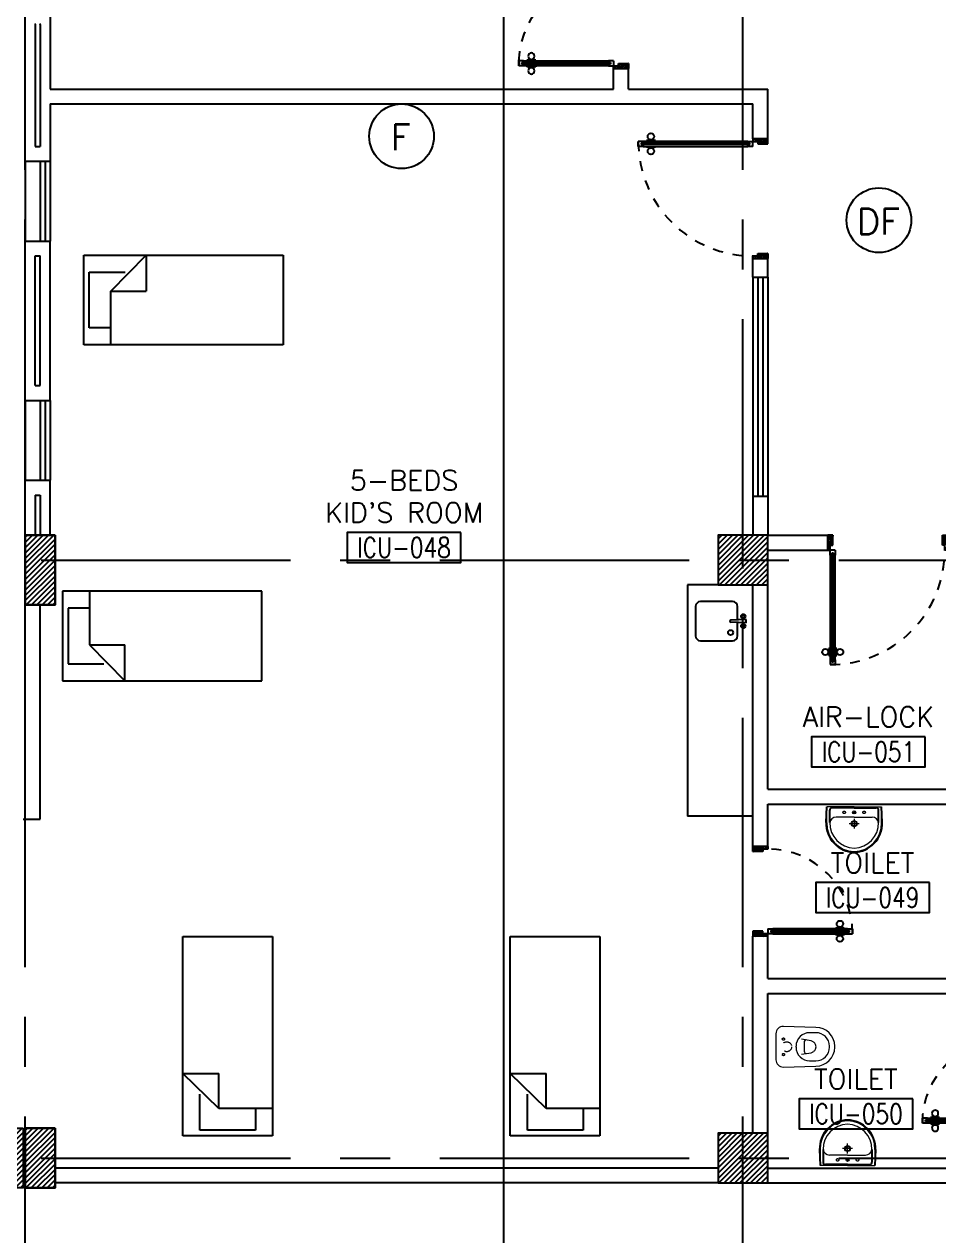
# Model space of a CAD drawing. Extents: x -0.4 to 91.9, y -1.1 to 78.4.
# Drawn here: x 52.18 to 61.35, y 36.19 to 48.34 of the extents above; entities that cross this region are included whole.
import ezdxf
from ezdxf.enums import TextEntityAlignment as Align

# ---------------------------------------------------------------- set-up
doc = ezdxf.new("R2010")
doc.units = 0
doc.header["$MEASUREMENT"] = 0
for name, pattern in [('CENTERX2', [4, 2.5, -0.5, 0.5, -0.5]), ('DASHED', [0.75, 0.5, -0.25]), ('HIDDEN', [0.375, 0.25, -0.125]), ('HIDDEN2', [0.1875, 0.125, -0.0625])]:
    doc.linetypes.add(name, pattern=pattern)
doc.layers.get('0').update_dxf_attribs({"color": 11, "linetype": 'CONTINUOUS'})
for name, color, linetype in [('AXES', 11, 'CENTERX2'), ('COL', 11, 'CONTINUOUS'), ('DOOR', 11, 'CONTINUOUS'), ('E-CLCK', 4, 'CONTINUOUS'), ('FIX', 11, 'CONTINUOUS'), ('FUR', 11, 'CONTINUOUS'), ('HAT', 11, 'CONTINUOUS'), ('INSUL', 11, 'CONTINUOUS'), ('NON-MEDICAL', 11, 'CONTINUOUS'), ('RM-BOX', 11, 'CONTINUOUS'), ('RM-NAME', 11, 'CONTINUOUS'), ('RM-NO', 11, 'CONTINUOUS'), ('SUNI-FUR', 11, 'CONTINUOUS'), ('WALL', 11, 'CONTINUOUS'), ('WIN', 11, 'CONTINUOUS')]:
    doc.layers.add(name, color=color, linetype=linetype)
doc.styles.add('ROMANS', font='ROMANS.shx', dxfattribs={"width": 0.6})

# ---------------------------------------------------------------- blocks, each defined once
blk = doc.blocks.new('*X45')
at = {"color": 0}
for p, q in [((73379, 149535), (73834, 149990)), ((73379, 149588), (73781, 149990)), ((73379, 149641), (73728, 149990)), ((73379, 149694), (73675, 149990)), ((73379, 149747), (73622, 149990)), ((73379, 149800), (73569, 149990)), ((73379, 149853), (73516, 149990)), ((73379, 149906), (73463, 149990)), ((73379, 149959), (73410, 149990)), ((73387, 149490), (73879, 149982)), ((73440, 149490), (73879, 149929)), ((73493, 149490), (73879, 149876)), ((73546, 149490), (73879, 149822)), ((73599, 149490), (73879, 149769)), ((73653, 149490), (73879, 149716)), ((73706, 149490), (73879, 149663)), ((73759, 149490), (73879, 149610)), ((73812, 149490), (73879, 149557)), ((73865, 149490), (73879, 149504))]:
    blk.add_line(p, q, dxfattribs=at)
blk = doc.blocks.new('*X42')
at = {"color": 0}
for p, q in [((73379, 155527), (73842, 155990)), ((73379, 155580), (73789, 155990)), ((73379, 155633), (73736, 155990)), ((73379, 155686), (73683, 155990)), ((73379, 155739), (73629, 155990)), ((73379, 155793), (73576, 155990)), ((73379, 155846), (73523, 155990)), ((73379, 155899), (73470, 155990)), ((73379, 155952), (73417, 155990)), ((73395, 155490), (73879, 155974)), ((73448, 155490), (73879, 155921)), ((73501, 155490), (73879, 155868)), ((73554, 155490), (73879, 155815)), ((73607, 155490), (73879, 155762)), ((73660, 155490), (73879, 155709)), ((73713, 155490), (73879, 155656)), ((73766, 155490), (73879, 155603)), ((73819, 155490), (73879, 155550)), ((73872, 155490), (73879, 155497))]:
    blk.add_line(p, q, dxfattribs=at)
blk = doc.blocks.new('COL50')
at = {"layer": 'COL'}
blk.add_lwpolyline([(-250, 250), (-250, -250), (250, -250), (250, 250)], close=True, dxfattribs=at)
blk = doc.blocks.new('RM1')
at = {"layer": 'RM-BOX'}
blk.add_lwpolyline([(570, -200), (-570, -200), (-570, -500), (570, -500)], close=True, dxfattribs=at)
at = {"layer": 'RM-NAME', "style": 'ROMANS'}
for tag, p in [('ROOMNAME1', (0, 324)), ('ROOMNAME2', (0, 0))]:
    blk.add_attdef(tag, text='', height=200, dxfattribs=at).set_placement(p, align=Align.MIDDLE)
at = {"layer": 'RM-NO', "style": 'ROMANS', "width": 0.8}
blk.add_attdef('ROOMNO', text='', height=200, dxfattribs=at).set_placement((0, -350), align=Align.MIDDLE)
blk = doc.blocks.new('DOOR100')
at = {"layer": 'DOOR', "color": 0, "linetype": 'ByBlock'}
for p, q in [((-75, 1218), (-82, 1218)), ((-82, 1128), (-82, 1218)), ((-25, 1300), (-75, 1300)), ((-75, 1300), (-25, 1300)), ((-75, 1250), (-75, 1300)), ((-58, 1250), (-75, 1250)), ((-42, 1270), (-58, 1270)), ((-58, 1250), (-58, 1270)), ((-42, 1250), (-42, 1270)), ((-25, 1250), (-42, 1250)), ((-25, 1250), (-25, 1300)), ((-25, 1218), (-18, 1218)), ((-18, 1128), (-18, 1218)), ((-82, 1205), (-91, 1205)), ((-91, 1205), (-91, 1140)), ((-82, 1140), (-91, 1140)), ((-82, 1205), (-82, 1140)), ((-75, 1128), (-82, 1128)), ((-25, 1128), (-18, 1128)), ((-18, 1205), (-9, 1205)), ((-18, 1205), (-18, 1140)), ((-18, 1140), (-9, 1140)), ((-9, 1205), (-9, 1140)), ((-1200, 0), (-1200, 150)), ((-1200, 150), (-1175, 150)), ((-1200, 150), (-1200, 0)), ((-1175, 150), (-1175, 100)), ((-75, 200), (-58, 200)), ((-75, 150), (-75, 200)), ((-75, 150), (-25, 150)), ((-58, 200), (-58, 180)), ((-58, 180), (-42, 180)), ((-42, 200), (-25, 200)), ((-42, 180), (-42, 200)), ((-25, 200), (-25, 150)), ((0, 150), (-25, 150)), ((-25, 150), (-25, 100)), ((0, 150), (0, 0)), ((-1150, 0), (-1200, 0)), ((-1175, 100), (-1150, 100)), ((-1150, 100), (-1150, 0)), ((-50, 100), (-50, 0)), ((-25, 100), (-50, 100)), ((-50, 0), (0, 0))]:
    blk.add_line(p, q, dxfattribs=at)
at = {"layer": 'DOOR', "linetype": 'ByBlock'}
for p, q in [((-75, 1250), (-75, 200)), ((-58, 200), (-58, 1250)), ((-42, 200), (-42, 1250)), ((-25, 200), (-25, 1250)), ((0, 0), (0, 150))]:
    blk.add_line(p, q, dxfattribs=at)
at = {"layer": 'DOOR', "color": 9, "linetype": 'ByBlock'}
for p, q in [((-1150, 0), (-1200, 114)), ((-1150, 0), (-1200, 40)), ((-1150, 0), (-1163, 100)), ((-50, 0), (0, 114)), ((-50, 0), (-37, 100)), ((-50, 0), (0, 40))]:
    blk.add_line(p, q, dxfattribs=at)
at = {"layer": 'DOOR', "color": 0, "linetype": 'ByBlock'}
for centre in [(-124, 1173), (24, 1173)]:
    blk.add_circle(centre, 32.4, dxfattribs=at)
at = {"layer": 'DOOR', "linetype": 'HIDDEN', "ltscale": 0.5}
blk.add_arc((-25, 150), 1150, 90, 180.0001, dxfattribs=at)
at = {"layer": 'DOOR', "color": 9, "linetype": 'ByBlock'}
for centre, radius, start, end in [((-1150, 0), 154, 103.7142, 108.8947), ((-1150, 0), 134, 100.72, 111.8402), ((-50, 0), 134, 68.1598, 79.28), ((-50, 0), 154, 71.1053, 76.2858), ((-1150, 0), 94.4, 90, 121.9818), ((-1150, 0), 74.4, 90, 132.2236), ((-1150, 0), 54.4, 90, 156.7926), ((-1150, 0), 34.4, 90, 180), ((-1150, 0), 14.4, 90, 180), ((-50, 0), 94.4, 58.0182, 90), ((-50, 0), 74.4, 47.7764, 90), ((-50, 0), 54.4, 23.2074, 90), ((-50, 0), 34.4, 0, 90), ((-50, 0), 14.4, 0, 90), ((-50, 0), 114, 64.0838, 77.3774)]:
    blk.add_arc(centre, radius, start, end, dxfattribs=at)
blk = doc.blocks.new('DOOR90')
at = {"layer": 'DOOR', "color": 0, "linetype": 'ByBlock'}
for p, q in [((-150, 0), (-150, -25)), ((-150, 0), (0, 0)), ((0, -50), (0, 0)), ((-1000, -25), (-1000, -75)), ((-1000, -75), (-1000, -25)), ((-950, -25), (-1000, -25)), ((-950, -75), (-1000, -75)), ((-970, -42), (-970, -58)), ((-950, -42), (-970, -42)), ((-950, -58), (-970, -58)), ((-950, -25), (-950, -42)), ((-950, -58), (-950, -75)), ((-918, -25), (-918, -18)), ((-828, -18), (-918, -18)), ((-918, -75), (-918, -82)), ((-828, -82), (-918, -82)), ((-905, -18), (-905, -9)), ((-905, -9), (-840, -9)), ((-905, -18), (-840, -18)), ((-905, -82), (-905, -91)), ((-905, -82), (-840, -82)), ((-905, -91), (-840, -91)), ((-840, -18), (-840, -9)), ((-840, -82), (-840, -91)), ((-828, -25), (-828, -18)), ((-828, -75), (-828, -82)), ((-200, -42), (-200, -25)), ((-200, -25), (-150, -25)), ((-180, -42), (-200, -42)), ((-200, -75), (-200, -58)), ((-200, -58), (-180, -58)), ((-150, -75), (-200, -75)), ((-180, -58), (-180, -42)), ((-150, -75), (-150, -25)), ((-150, -25), (-100, -25)), ((-100, -25), (-100, -50)), ((-100, -50), (0, -50)), ((-100, -850), (0, -850)), ((-100, -875), (-100, -850)), ((0, -850), (0, -900)), ((-150, -900), (-150, -875)), ((-150, -875), (-100, -875)), ((0, -900), (-150, -900)), ((-150, -900), (0, -900))]:
    blk.add_line(p, q, dxfattribs=at)
at = {"layer": 'DOOR', "color": 9, "linetype": 'ByBlock'}
for p, q in [((0, -50), (-114, 0)), ((0, -50), (-40, 0)), ((0, -50), (-100, -37)), ((0, -850), (-114, -900)), ((0, -850), (-100, -863)), ((0, -850), (-40, -900))]:
    blk.add_line(p, q, dxfattribs=at)
at = {"layer": 'DOOR', "linetype": 'ByBlock'}
for p, q in [((-200, -25), (-950, -25)), ((-200, -42), (-950, -42)), ((-200, -58), (-950, -58)), ((-950, -75), (-200, -75))]:
    blk.add_line(p, q, dxfattribs=at)
at = {"layer": 'DOOR', "color": 0, "linetype": 'ByBlock'}
for centre in [(-873, 24), (-873, -124)]:
    blk.add_circle(centre, 32.4, dxfattribs=at)
at = {"layer": 'DOOR', "color": 9, "linetype": 'ByBlock'}
for centre, radius, start, end in [((0, -50), 154, 161.1053, 166.2858), ((0, -50), 134, 158.1598, 169.28), ((0, -50), 94.4, 148.0182, 180), ((0, -50), 74.4, 137.7764, 180), ((0, -50), 114, 154.0838, 167.3774), ((0, -50), 54.4, 113.2074, 180), ((0, -50), 34.4, 90, 180), ((0, -50), 14.4, 90, 180), ((0, -850), 94.4, 180, 211.9818), ((0, -850), 74.4, 180, 222.2236), ((0, -850), 54.4, 180, 246.7926), ((0, -850), 34.4, 180, 270), ((0, -850), 14.4, 180, 270), ((0, -850), 154, 193.7142, 198.8947), ((0, -850), 134, 190.72, 201.8402)]:
    blk.add_arc(centre, radius, start, end, dxfattribs=at)
at = {"layer": 'DOOR', "linetype": 'HIDDEN', "ltscale": 0.5}
blk.add_arc((-150, -25), 850, 180, 270, dxfattribs=at)
blk = doc.blocks.new('C11')
at = {"layer": 'HAT'}
h = blk.add_hatch(dxfattribs=at)
h.set_pattern_fill('ANSI31', color=256, scale=300, style=0)
h.set_pattern_definition([(45, (-248556.182, -75061.005), (-26.5165043, 26.5165043), [])])
h.paths.add_polyline_path([(300, 700), (0, 700), (0, 350), (300, 350)])
h.paths.add_polyline_path([(300, 350), (0, 350), (0, 0), (300, 0)])
at = {"layer": 'COL'}
blk.add_lwpolyline([(300, 700), (300, 0), (0, 0), (0, 700)], close=True, dxfattribs=at)
blk = doc.blocks.new('C5V')
at = {"layer": 'HAT'}
h = blk.add_hatch(dxfattribs=at)
h.set_pattern_fill('ANSI31', color=256, scale=300, style=0)
h.set_pattern_definition([(45, (-249196.182, -54711.005), (-26.5165043, 26.5165043), [])])
h.paths.add_polyline_path([(-20, 600), (-320, 600), (-320, 300), (-20, 300)])
h.paths.add_polyline_path([(-20, 300), (-320, 300), (-320, 0), (-20, 0)])
h = blk.add_hatch(dxfattribs=at)
h.set_pattern_fill('ANSI31', color=256, scale=300, style=0)
h.set_pattern_definition([(45, (-248876.182, -54711.005), (-26.5165043, 26.5165043), [])])
h.paths.add_polyline_path([(300, 600), (0, 600), (0, 300), (300, 300)])
h.paths.add_polyline_path([(300, 300), (0, 300), (0, 0), (300, 0)])
at = {"layer": 'COL'}
for points in [[(-20, 600), (-20, 0), (-320, 0), (-320, 600)], [(300, 600), (300, 0), (0, 0), (0, 600)]]:
    blk.add_lwpolyline(points, close=True, dxfattribs=at)
blk = doc.blocks.new('DOOR-10')
at = {"layer": 'DOOR', "color": 0, "linetype": 'ByBlock'}
for p, q in [((-26, 1100), (-76, 1100)), ((-76, 1100), (-26, 1100)), ((-76, 1050), (-76, 1100)), ((-26, 1050), (-26, 1100)), ((-83, 1005), (-92, 1005)), ((-92, 1005), (-92, 940)), ((-76, 1018), (-83, 1018)), ((-83, 928), (-83, 1018)), ((-83, 1005), (-83, 940)), ((-59, 1050), (-76, 1050)), ((-43, 1070), (-59, 1070)), ((-59, 1050), (-59, 1070)), ((-43, 1050), (-43, 1070)), ((-26, 1050), (-43, 1050)), ((-26, 1018), (-18, 1018)), ((-18, 928), (-18, 1018)), ((-18, 1005), (-9, 1005)), ((-18, 1005), (-18, 940)), ((-9, 1005), (-9, 940)), ((-83, 940), (-92, 940)), ((-76, 928), (-83, 928)), ((-26, 928), (-18, 928)), ((-18, 940), (-9, 940)), ((-1001, 0), (-1001, 150)), ((-1001, 150), (-976, 150)), ((-1001, 150), (-1001, 0)), ((-976, 150), (-976, 100)), ((-76, 200), (-59, 200)), ((-76, 150), (-76, 200)), ((-76, 150), (-26, 150)), ((-59, 200), (-59, 180)), ((-59, 180), (-43, 180)), ((-43, 200), (-26, 200)), ((-43, 180), (-43, 200)), ((-26, 200), (-26, 150)), ((-1, 150), (-26, 150)), ((-26, 150), (-26, 100)), ((-951, 0), (-1001, 0)), ((-976, 100), (-951, 100)), ((-951, 100), (-951, 0)), ((-51, 100), (-51, 0)), ((-26, 100), (-51, 100)), ((-51, 0), (-1, 0))]:
    blk.add_line(p, q, dxfattribs=at)
at = {"layer": 'DOOR', "linetype": 'ByBlock'}
for p, q in [((-76, 1050), (-76, 200)), ((-59, 200), (-59, 1050)), ((-43, 200), (-43, 1050)), ((-26, 200), (-26, 1050))]:
    blk.add_line(p, q, dxfattribs=at)
at = {"layer": 'DOOR', "color": 9, "linetype": 'ByBlock'}
for p, q in [((-1, 0), (-1, 150)), ((-951, 0), (-1001, 114)), ((-951, 0), (-1001, 40)), ((-951, 0), (-964, 100)), ((-51, 0), (-1, 114)), ((-51, 0), (-37, 100)), ((-51, 0), (-1, 40))]:
    blk.add_line(p, q, dxfattribs=at)
at = {"layer": 'DOOR', "color": 0, "linetype": 'ByBlock'}
for centre in [(-124, 973), (23, 973)]:
    blk.add_circle(centre, 32.4, dxfattribs=at)
at = {"layer": 'DOOR', "linetype": 'HIDDEN', "ltscale": 0.5}
blk.add_arc((-23, 149), 952, 93.1482, 179.9482, dxfattribs=at)
at = {"layer": 'DOOR', "color": 9, "linetype": 'ByBlock'}
for centre, radius, start, end in [((-951, 0), 154, 103.7142, 108.8947), ((-951, 0), 134, 100.72, 111.8402), ((-51, 0), 134, 68.1598, 79.28), ((-51, 0), 154, 71.1053, 76.2858), ((-951, 0), 94.4, 90, 121.9818), ((-951, 0), 74.4, 90, 132.2236), ((-951, 0), 54.4, 90, 156.7926), ((-951, 0), 34.4, 90, 180), ((-951, 0), 14.4, 90, 180), ((-51, 0), 94.4, 58.0182, 90), ((-51, 0), 74.4, 47.7764, 90), ((-51, 0), 54.4, 23.2074, 90), ((-51, 0), 34.4, 0, 90), ((-51, 0), 14.4, 0, 90), ((-51, 0), 114, 64.0838, 77.3774)]:
    blk.add_arc(centre, radius, start, end, dxfattribs=at)
blk = doc.blocks.new('WC1')
at = {"layer": 'FIX', "lineweight": 20}
for p, q in [((-210, 204), (-538, 194)), ((-475, 141), (-538, 141)), ((-727, 5), (-727, -5)), ((-674, 5), (-674, -5)), ((-534, 24), (-540, 0)), ((-540, 0), (-534, -24)), ((-395, 76), (-490, 60)), ((-339, 5), (-339, -5)), ((-490, -60), (-395, -76)), ((-538, -141), (-475, -141)), ((-538, -194), (-210, -204))]:
    blk.add_line(p, q, dxfattribs=at)
at = {"layer": 'FIX', "linetype": 'Continuous', "lineweight": 20}
blk.add_line((-420, -47), (-420, 45), dxfattribs=at)
at = {"layer": 'FIX', "lineweight": 20}
blk.add_lwpolyline([(-213, -204), (-210, -204, 0.414214), (-137, -131), (-137, 0), (-137, 131, 0.414214), (-210, 204)], format="xyb", dxfattribs=at)
at = {"layer": 'FIX', "linetype": 'HIDDEN2', "lineweight": 20, "ltscale": 0.3}
blk.add_circle((-245, 0), 49.8, dxfattribs=at)
at = {"layer": 'FIX', "linetype": 'HIDDEN', "lineweight": 20, "ltscale": 0.05}
for centre in [(-213, 78), (-213, -77)]:
    blk.add_circle(centre, 11.6, dxfattribs=at)
at = {"layer": 'FIX', "lineweight": 20}
for centre, radius, start, end in [((-538, 5), 189, 90, 180), ((-538, 5), 136, 90, 180), ((-475, 5), 136, 360, 90), ((-473, -7), 68.2, 128.9242, 152.8468), ((-464, -18), 82, 108.496, 128.9242), ((-538, -5), 189, 180, 270), ((-538, -5), 136, 180, 270), ((-473, 7), 68.2, 207.1532, 231.0758), ((-464, 18), 82, 231.0758, 251.504), ((-475, -5), 136, 270, 0)]:
    blk.add_arc(centre, radius, start, end, dxfattribs=at)
at = {"layer": 'FIX', "linetype": 'Continuous', "lineweight": 20}
for centre, start, end in [((-443, 46), 357.6662, 91.6121), ((-442, -46), 268.3879, 2.3338)]:
    blk.add_arc(centre, 22.3, start, end, dxfattribs=at)
blk = doc.blocks.new('LAV1')
at = {"layer": 'FIX', "linetype": 'DASHED', "lineweight": 20, "ltscale": 0.05}
for p, q in [((0, 170), (0, 270)), ((0, 170), (0, 270)), ((50, 220), (-50, 220))]:
    blk.add_line(p, q, dxfattribs=at)
at = {"layer": 'FIX', "linetype": 'ByBlock', "ltscale": 0.3}
for p, q in [((-280, 210), (-275, 50)), ((-245, 210), (-245, 85)), ((245, 210), (245, 85)), ((280, 210), (275, 50)), ((0, 60), (-220, 60)), ((0, 60), (220, 60))]:
    blk.add_line(p, q, dxfattribs=at)
at = {"layer": 'FIX', "linetype": 'Continuous', "lineweight": 20}
for p, q in [((-275, 210), (-275, 50)), ((0, 155), (-181, 155)), ((0, 155), (181, 155)), ((275, 210), (275, 50)), ((0, 50), (-275, 50)), ((0, 50), (-252, 50)), ((0, 50), (252, 50)), ((0, 50), (275, 50))]:
    blk.add_line(p, q, dxfattribs=at)
at = {"layer": 'FIX', "lineweight": 20}
for p, q in [((0, 92), (0, 123)), ((16, 107), (-15, 107))]:
    blk.add_line(p, q, dxfattribs=at)
for centre, radius in [((0, 220), 29.5), ((0, 220), 22.5), ((0, 107), 15.5)]:
    blk.add_circle(centre, radius, dxfattribs=at)
at = {"layer": 'FIX', "linetype": 'HIDDEN', "lineweight": 20, "ltscale": 0.05}
for centre in [(-100, 107), (100, 107)]:
    blk.add_circle(centre, 12.4, dxfattribs=at)
at = {"layer": 'FIX', "linetype": 'ByBlock', "ltscale": 0.3}
for centre, radius, start, end in [((7, 220), 287, 91.3776, 182.0064), ((-7, 220), 287, 357.9936, 88.6224), ((-220, 85), 24.9, 179.7021, 269.9486), ((220, 85), 24.9, 270.0514, 0.2979)]:
    blk.add_arc(centre, radius, start, end, dxfattribs=at)
at = {"layer": 'FIX', "linetype": 'Continuous', "lineweight": 20}
for centre, radius, start, end in [((8, 217), 283, 91.6988, 181.351), ((-8, 217), 283, 358.649, 88.3012), ((8, 212), 253, 91.7328, 180.4884), ((-8, 212), 253, 359.5116, 88.2672), ((-179, 222), 66.9, 190.2006, 268.0786), ((179, 222), 66.9, 271.9214, 349.7994)]:
    blk.add_arc(centre, radius, start, end, dxfattribs=at)

msp = doc.modelspace()

# ---------------------------------------------------------------- linework, layer by layer
at = {"layer": 'AXES'}
for p, q in [((59.39, -1.1143), (59.39, 77.6984)), ((52.19, -1.1143), (52.19, 77.3484)), ((0.35, 42.97), (68.39, 42.97)), ((0.35, 36.97), (68.39, 36.97))]:
    msp.add_line(p, q, dxfattribs=at)
at = {"layer": 'E-CLCK', "color": 4}
for centre in [(55.965, 47.2207), (60.7538, 46.3792)]:
    msp.add_circle(centre, 0.3243, dxfattribs=at)
at = {"layer": 'FUR'}
for p, q in [((52.7771, 46.0282), (54.7771, 46.0282)), ((52.7771, 45.1282), (52.7771, 46.0282)), ((53.0488, 45.667), (53.4022, 46.0282)), ((53.4022, 46.0282), (53.4022, 45.667)), ((54.7771, 46.0282), (54.7771, 45.1282)), ((52.8326, 45.856), (53.1923, 45.856)), ((52.8326, 45.2981), (52.8326, 45.856)), ((53.0488, 45.667), (53.4022, 45.667)), ((53.0488, 45.1282), (53.0488, 45.667)), ((53.0488, 45.2981), (52.8326, 45.2981)), ((54.7771, 45.1282), (52.7771, 45.1282)), ((54.5639, 42.6575), (52.5639, 42.6575)), ((52.5639, 42.6575), (52.5639, 41.7575)), ((52.8355, 42.6575), (52.8355, 42.1186)), ((54.5639, 41.7575), (54.5639, 42.6575)), ((52.6193, 42.4876), (52.6193, 41.9297)), ((52.8355, 42.4876), (52.6193, 42.4876)), ((52.8355, 42.1186), (53.1889, 42.1186)), ((52.8355, 42.1186), (53.1889, 41.7575)), ((53.1889, 41.7575), (53.1889, 42.1186)), ((52.6193, 41.9297), (52.979, 41.9297)), ((52.5639, 41.7575), (54.5639, 41.7575)), ((53.7694, 37.1944), (53.7694, 39.1944)), ((53.7694, 39.1944), (54.6694, 39.1944)), ((54.6694, 39.1944), (54.6694, 37.1944)), ((57.0555, 37.1944), (57.0555, 39.1944)), ((57.0555, 39.1944), (57.9555, 39.1944)), ((57.9555, 39.1944), (57.9555, 37.1944)), ((53.7694, 37.8194), (54.1306, 37.8194)), ((54.1306, 37.466), (53.7694, 37.8194)), ((54.1306, 37.466), (54.1306, 37.8194)), ((57.0555, 37.8194), (57.4166, 37.8194)), ((57.4166, 37.466), (57.0555, 37.8194)), ((57.4166, 37.466), (57.4166, 37.8194)), ((53.9416, 37.2498), (53.9416, 37.6095)), ((57.2277, 37.2498), (57.2277, 37.6095)), ((54.6694, 37.466), (54.1306, 37.466)), ((54.4995, 37.466), (54.4995, 37.2498)), ((57.9555, 37.466), (57.4166, 37.466)), ((57.7856, 37.466), (57.7856, 37.2498)), ((54.6694, 37.1944), (53.7694, 37.1944)), ((54.4995, 37.2498), (53.9416, 37.2498)), ((57.9555, 37.1944), (57.0555, 37.1944)), ((57.7856, 37.2498), (57.2277, 37.2498))]:
    msp.add_line(p, q, dxfattribs=at)
at = {"layer": 'INSUL'}
for p, q in [((52.29, 48.342), (52.29, 47.12)), ((52.34, 48.342), (52.34, 47.12)), ((52.29, 47.12), (52.34, 47.12)), ((52.29, 44.72), (52.29, 46.02)), ((52.29, 46.02), (52.34, 46.02)), ((52.34, 44.72), (52.34, 46.02)), ((52.29, 44.72), (52.34, 44.72)), ((52.29, 43.62), (52.29, 43.22)), ((52.29, 43.62), (52.34, 43.62)), ((52.34, 43.62), (52.34, 43.22))]:
    msp.add_line(p, q, dxfattribs=at)
for centre, start, end in [((52.293, 48.342), 90, 180), ((52.337, 48.342), 360, 90)]:
    msp.add_arc(centre, 0.003, start, end, dxfattribs=at)
at = {"layer": 'NON-MEDICAL'}
for p, q in [((59.1351, 42.72), (58.8351, 42.72)), ((58.8351, 42.72), (58.8351, 40.3991)), ((59.2856, 42.5527), (58.9645, 42.5527)), ((58.9146, 42.5028), (58.9146, 42.2099)), ((59.3355, 42.3663), (59.3355, 42.5028)), ((59.4236, 42.3724), (59.2684, 42.3663)), ((59.4236, 42.3403), (59.2684, 42.3464)), ((59.3355, 42.2099), (59.3355, 42.3464)), ((59.4236, 42.3403), (59.4236, 42.3724)), ((58.9645, 42.16), (59.2856, 42.16)), ((59.4851, 40.3991), (58.8351, 40.3991))]:
    msp.add_line(p, q, dxfattribs=at)
for centre, radius in [((59.3926, 42.4061), 0.0217), ((59.3926, 42.4061), 0.014), ((59.3926, 42.3066), 0.0217), ((59.3926, 42.3066), 0.014), ((59.266, 42.2419), 0.0255)]:
    msp.add_circle(centre, radius, dxfattribs=at)
for centre, radius, start, end in [((58.9645, 42.5028), 0.0499, 90, 180), ((59.2856, 42.5028), 0.0499, 0, 90), ((59.2684, 42.3564), 0.00997, 90, 270), ((58.9645, 42.2099), 0.0499, 180, 270), ((59.2856, 42.2099), 0.0499, 270, 0)]:
    msp.add_arc(centre, radius, start, end, dxfattribs=at)
at = {"layer": 'SUNI-FUR', "linetype": 'Continuous'}
msp.add_line((56.99, 5.75), (56.99, 64.57), dxfattribs=at)
at = {"layer": 'WALL'}
for p, q in [((52.19, 46.97), (52.19, 48.495)), ((52.44, 48.495), (52.44, 47.695)), ((58.09, 47.695), (58.09, 47.9012)), ((58.24, 47.695), (58.24, 47.9012)), ((52.44, 47.695), (58.09, 47.695)), ((58.24, 47.695), (59.64, 47.695)), ((52.44, 47.545), (52.44, 46.97)), ((52.44, 47.545), (59.49, 47.545)), ((59.49, 47.195), (59.64, 47.195)), ((52.19, 46.97), (52.44, 46.97)), ((52.19, 44.57), (52.19, 46.17)), ((52.19, 46.17), (52.44, 46.17)), ((52.44, 44.57), (52.44, 46.17)), ((59.49, 45.995), (59.64, 45.995)), ((59.49, 45.8075), (59.64, 45.8075)), ((52.19, 44.57), (52.44, 44.57)), ((52.19, 43.77), (52.44, 43.77)), ((52.19, 43.22), (52.19, 43.77)), ((52.44, 43.22), (52.44, 43.77)), ((52.19, 40.37), (52.19, 42.72)), ((59.49, 40.095), (59.49, 42.72)), ((59.64, 40.67), (59.64, 42.72)), ((52.34, 40.37), (52.34, 42.52)), ((59.64, 40.095), (59.64, 40.52)), ((59.49, 37.22), (59.49, 39.195)), ((59.64, 38.77), (59.64, 39.195)), ((59.64, 37.22), (59.64, 38.62)), ((59.14, 36.87), (52.49, 36.87)), ((59.14, 36.72), (52.49, 36.72))]:
    msp.add_line(p, q, dxfattribs=at)
at = {"layer": 'WALL', "linetype": 'ByBlock'}
for p, q in [((58.09, 47.9012), (58.24, 47.9012)), ((59.64, 47.195), (59.64, 47.695)), ((59.49, 47.195), (59.49, 47.545)), ((59.49, 45.8075), (59.49, 45.995)), ((59.64, 45.8075), (59.64, 45.995)), ((59.64, 43.6075), (59.49, 43.6075)), ((59.49, 43.6075), (59.49, 43.22)), ((59.64, 43.6075), (59.64, 43.22)), ((59.64, 43.22), (60.24, 43.22)), ((60.24, 43.07), (60.24, 43.22)), ((59.64, 43.07), (60.24, 43.07)), ((59.64, 40.67), (62.04, 40.67)), ((59.64, 40.52), (62.04, 40.52)), ((52.17, 40.37), (52.34, 40.37)), ((59.64, 40.095), (59.49, 40.095)), ((59.64, 39.195), (59.49, 39.195)), ((59.64, 38.77), (62.04, 38.77)), ((59.64, 38.62), (62.04, 38.62)), ((59.64, 36.87), (62.04, 36.87)), ((59.64, 36.72), (62.19, 36.72))]:
    msp.add_line(p, q, dxfattribs=at)
at = {"layer": 'WALL', "linetype": 'ByBlock', "ltscale": 0.3}
for points in [[(52.49, 43.22), (52.19, 43.22), (52.19, 42.52), (52.49, 42.52)], [(59.64, 43.22), (59.14, 43.22), (59.14, 42.72), (59.64, 42.72)], [(52.49, 37.27), (52.19, 37.27), (52.19, 36.67), (52.49, 36.67)], [(59.14, 36.72), (59.64, 36.72), (59.64, 37.22), (59.14, 37.22)]]:
    msp.add_lwpolyline(points, close=True, dxfattribs=at)
at = {"layer": 'WIN'}
for p, q in [((52.19, 46.97), (52.19, 46.17)), ((52.34, 46.97), (52.34, 46.17)), ((52.39, 46.97), (52.39, 46.17)), ((52.44, 46.97), (52.44, 46.17)), ((52.19, 44.57), (52.19, 43.77)), ((52.34, 44.57), (52.34, 43.77)), ((52.39, 44.57), (52.39, 43.77)), ((52.44, 44.57), (52.44, 43.77))]:
    msp.add_line(p, q, dxfattribs=at)
at = {"layer": 'WIN', "linetype": 'ByBlock'}
for p, q in [((59.49, 45.8075), (59.49, 43.6075)), ((59.54, 45.8075), (59.54, 43.6075)), ((59.59, 45.8075), (59.59, 43.6075)), ((59.64, 45.8075), (59.64, 43.6075))]:
    msp.add_line(p, q, dxfattribs=at)

# ---------------------------------------------------------------- block references
at = {"layer": 'COL', "linetype": 'ByBlock', "xscale": 0.001, "yscale": 0.001, "zscale": 0.001}
for name, p in [('C11', (52.19, 42.52)), ('C5V', (52.19, 36.67))]:
    msp.add_blockref(name, p, dxfattribs=at)
at = {"layer": 'COL', "xscale": 0.001, "yscale": 0.001, "zscale": 0.001}
for p in [(59.39, 42.97), (59.39, 36.97)]:
    msp.add_blockref('COL50', p, dxfattribs=at)
at = {"layer": 'DOOR', "color": 0, "linetype": 'ByBlock', "ltscale": 0.3, "xscale": -0.001, "yscale": 0.001, "zscale": 0.001, "rotation": 90}
msp.add_blockref('DOOR-10', (58.24, 47.9006), dxfattribs=at)
at = {"layer": 'DOOR', "color": 0, "linetype": 'ByBlock', "yscale": 0.001, "zscale": 0.001}
for name, p, xscale, rotation in [('DOOR100', (59.64, 47.195), 0.001, 90), ('DOOR100', (60.24, 43.22), 0.001, 180), ('DOOR90', (59.49, 39.195), 0.001, 180), ('DOOR90', (62.19, 37.295), -0.001, 180)]:
    msp.add_blockref(name, p, dxfattribs=dict(at, xscale=xscale, rotation=rotation))
at = {"layer": 'FIX', "linetype": 'ByBlock', "ltscale": 0.3, "xscale": 0.001, "yscale": 0.001, "zscale": 0.001, "rotation": 180}
msp.add_blockref('LAV1', (60.5052, 40.545), dxfattribs=at)
at = {"layer": 'FIX', "xscale": 0.001, "yscale": 0.001, "zscale": 0.001, "rotation": 180}
msp.add_blockref('WC1', (59.5833, 38.0868), dxfattribs=at)
at = {"layer": 'FIX', "linetype": 'ByBlock', "ltscale": 0.3, "xscale": 0.001, "yscale": 0.001, "zscale": 0.001}
msp.add_blockref('LAV1', (60.439, 36.845), dxfattribs=at)
at = {"layer": 'HAT', "xscale": 0.001, "yscale": 0.001, "zscale": 0.001}
for name in ['*X42', '*X45']:
    msp.add_blockref(name, (-14.2392, -112.7697), dxfattribs=at)
at = {"layer": 'RM-NAME', "xscale": 0.001, "yscale": 0.001, "zscale": 0.001}
for p, values in [((55.9901, 43.4451), {'ROOMNO': 'ICU-048', 'ROOMNAME2': "KID'S ROOM", 'ROOMNAME1': '5-BEDS'}), ((60.6485, 41.3964), {'ROOMNO': 'ICU-051', 'ROOMNAME2': 'AIR-LOCK'}), ((60.6895, 39.9331), {'ROOMNO': 'ICU-049', 'ROOMNAME2': 'TOILET'}), ((60.5229, 37.7631), {'ROOMNO': 'ICU-050', 'ROOMNAME2': 'TOILET'})]:
    msp.add_blockref('RM1', p, dxfattribs=at).add_auto_attribs(values)

# ---------------------------------------------------------------- texts
at = {"layer": 'E-CLCK', "color": 4, "style": 'ROMANS'}
for s, p in [('F', (55.8559, 47.0827)), ('DF', (60.5314, 46.2352))]:
    msp.add_text(s, height=0.26, dxfattribs=at).set_placement(p)

doc.saveas('drawing.dxf')
